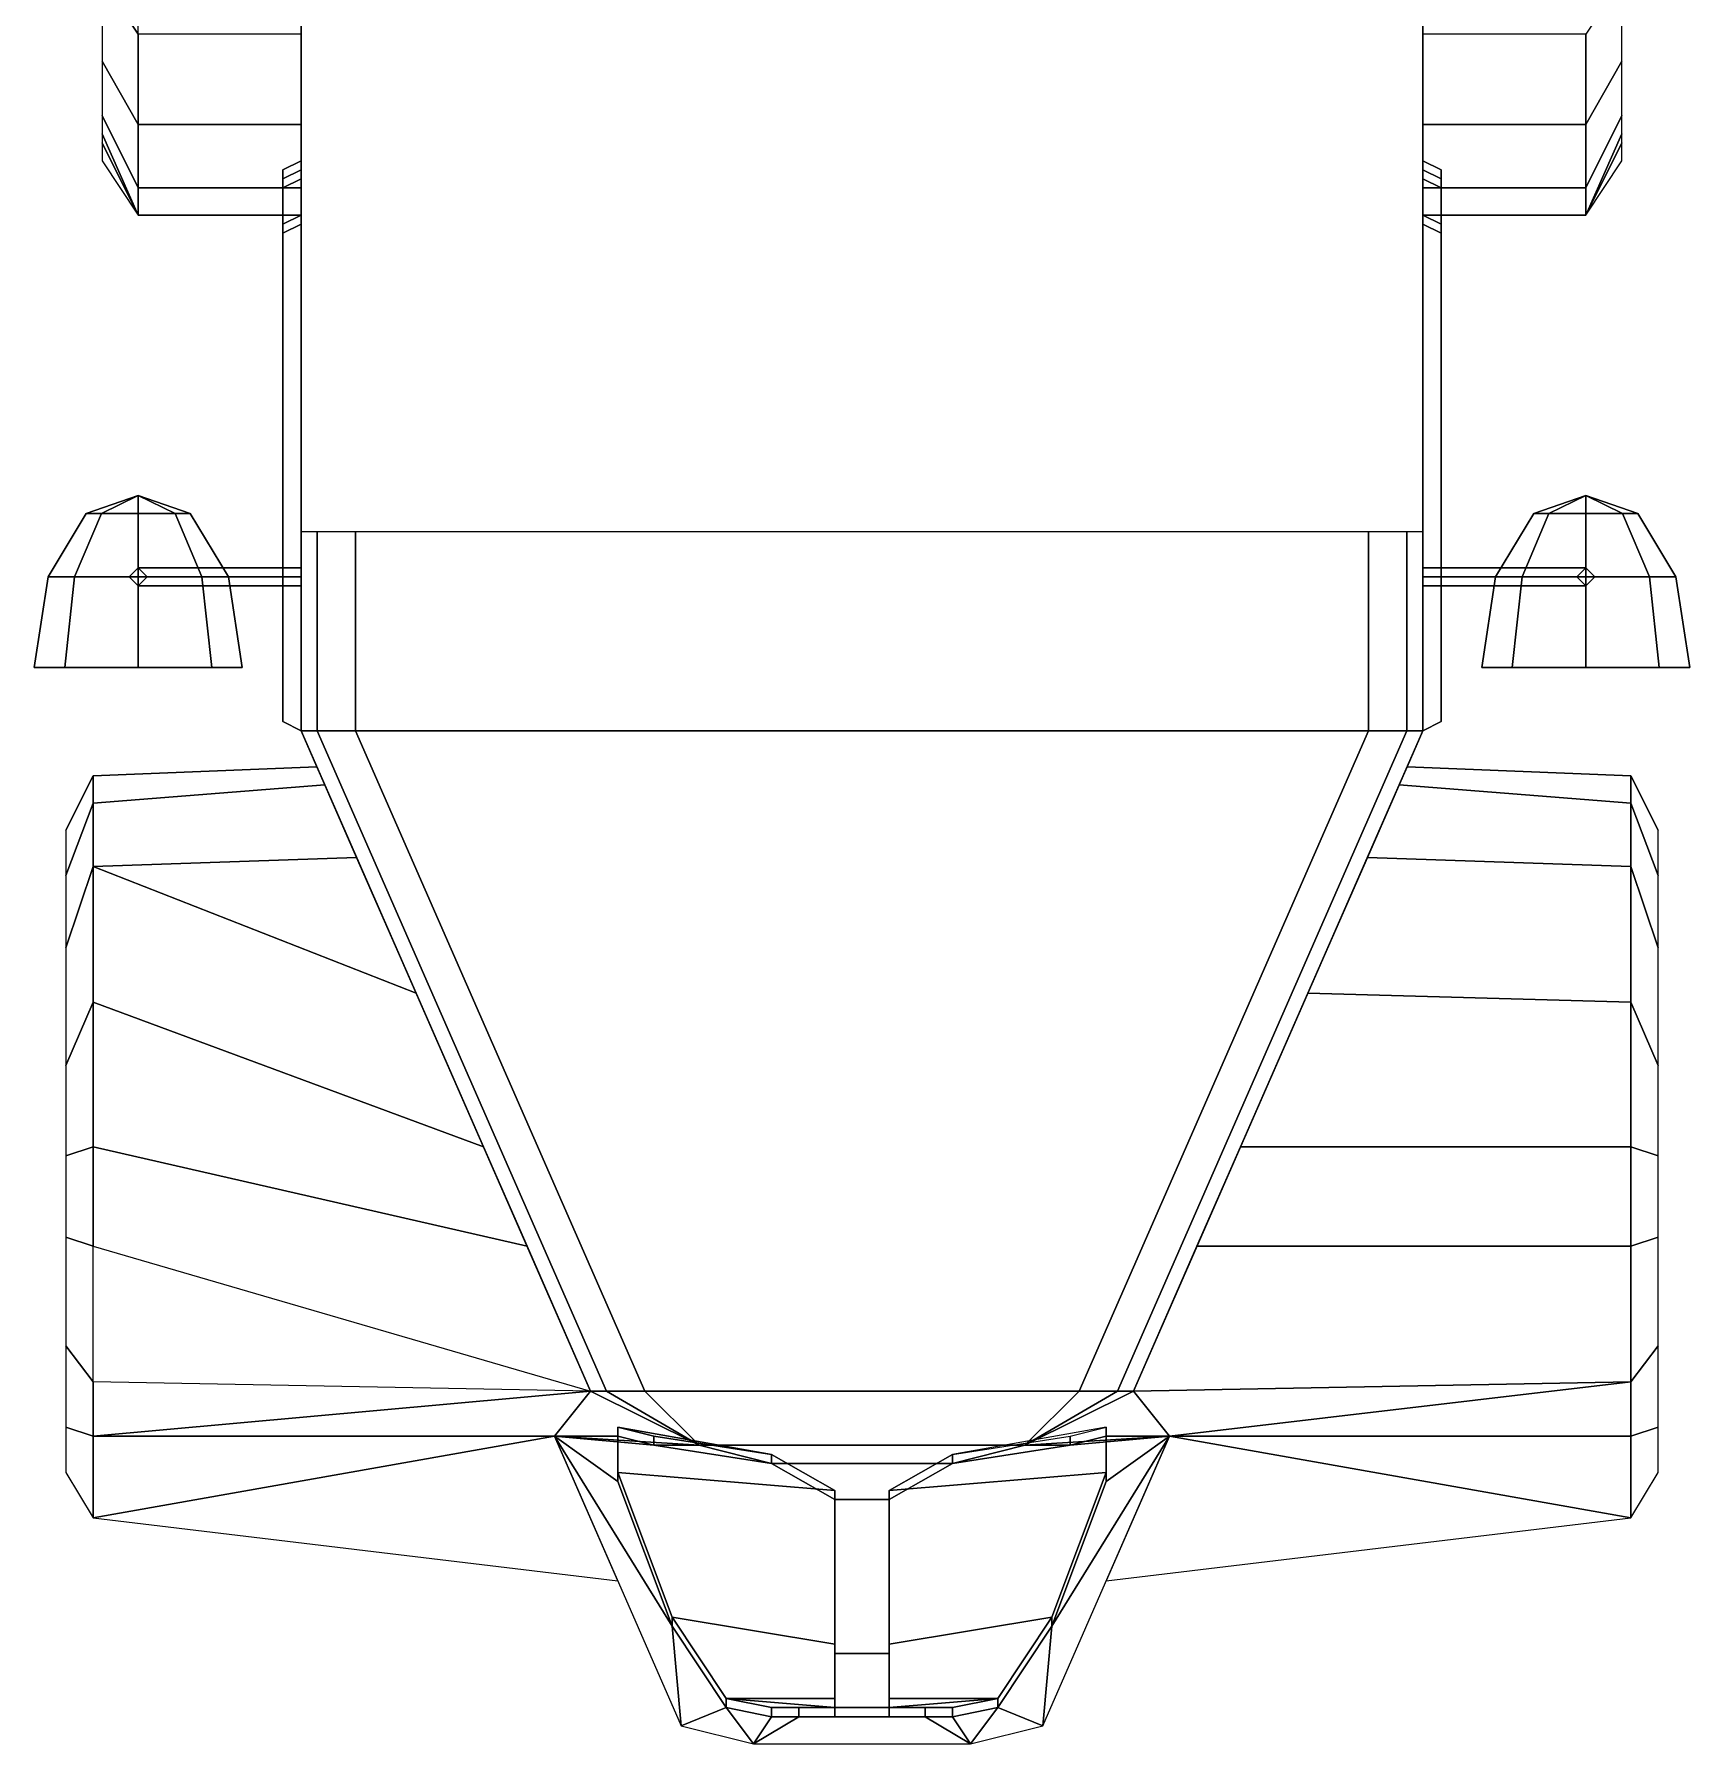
# Model space of a CAD drawing. Extents: x -0.92 to 0.92, y -2.02 to 1.96.
# Drawn here: x -0.915 to 0.915, y -2.02 to -0.13 of the extents above; entities that cross this region are included whole.
import ezdxf

# ---------------------------------------------------------------- set-up
doc = ezdxf.new("R2010")
doc.units = 0
doc.layers.add('HULL', color=3, linetype='CONTINUOUS')

msp = doc.modelspace()

# ---------------------------------------------------------------- linework, layer by layer
at = {"layer": 'HULL'}
for points in [[(-0.62, -0.9, 0.43), (-0.62, -0.27, 0.46), (-0.62, 0.41, 0.46), (-0.62, 1.02, 0.43)], [(0.62, 1.02, 0.43), (0.62, 0.41, 0.46), (0.62, -0.27, 0.46), (0.62, -0.9, 0.43)], [(-0.62, -0.33, 0.61), (-0.62, -0.33, 0.63), (-0.62, 0.47, 0.62), (-0.62, 0.48, 0.61)], [(-0.62, -0.29, 0.59), (-0.62, -0.33, 0.61), (-0.62, 0.48, 0.61), (-0.62, 0.46, 0.59)], [(0.62, 0.48, 0.61), (0.62, 0.47, 0.62), (0.62, -0.33, 0.63), (0.62, -0.33, 0.61)], [(0.62, 0.46, 0.59), (0.62, 0.48, 0.61), (0.62, -0.33, 0.61), (0.62, -0.29, 0.59)], [(-0.62, -0.33, 0.7), (-0.62, -0.3, 0.81), (-0.62, 0.45, 0.76), (-0.62, 0.47, 0.7)], [(-0.62, -0.33, 0.63), (-0.62, -0.33, 0.7), (-0.62, 0.47, 0.7), (-0.62, 0.47, 0.62)], [(-0.62, -0.29, 0.57), (-0.62, -0.29, 0.59), (-0.62, 0.46, 0.59), (-0.62, 0.46, 0.57)], [(-0.62, -0.29, 0.55), (-0.62, -0.29, 0.57), (-0.62, 0.46, 0.57), (-0.62, 0.44, 0.55)], [(0.62, 0.47, 0.7), (0.62, 0.45, 0.76), (0.62, -0.3, 0.81), (0.62, -0.33, 0.7)], [(0.62, 0.47, 0.62), (0.62, 0.47, 0.7), (0.62, -0.33, 0.7), (0.62, -0.33, 0.63)], [(0.62, 0.46, 0.57), (0.62, 0.46, 0.59), (0.62, -0.29, 0.59), (0.62, -0.29, 0.57)], [(0.62, 0.44, 0.55), (0.62, 0.46, 0.57), (0.62, -0.29, 0.57), (0.62, -0.29, 0.55)], [(-0.62, -0.3, 0.81), (-0.62, -0.23, 0.91), (-0.62, 0.41, 0.85), (-0.62, 0.45, 0.76)], [(-0.62, -0.29, 0.53), (-0.62, -0.29, 0.55), (-0.62, 0.44, 0.55), (-0.62, 0.44, 0.53)], [(-0.62, -0.28, 0.52), (-0.62, -0.29, 0.53), (-0.62, 0.44, 0.53), (-0.62, 0.43, 0.52)], [(0.62, 0.45, 0.76), (0.62, 0.41, 0.85), (0.62, -0.23, 0.91), (0.62, -0.3, 0.81)], [(0.62, 0.44, 0.53), (0.62, 0.44, 0.55), (0.62, -0.29, 0.55), (0.62, -0.29, 0.53)], [(0.62, 0.43, 0.52), (0.62, 0.44, 0.53), (0.62, -0.29, 0.53), (0.62, -0.28, 0.52)], [(-0.62, -0.28, 0.5), (-0.62, -0.28, 0.52), (-0.62, 0.43, 0.52), (-0.62, 0.43, 0.5)], [(-0.62, -0.27, 0.48), (-0.62, -0.28, 0.5), (-0.62, 0.43, 0.5), (-0.62, 0.41, 0.48)], [(0.62, 0.43, 0.5), (0.62, 0.43, 0.52), (0.62, -0.28, 0.52), (0.62, -0.28, 0.5)], [(0.62, 0.41, 0.48), (0.62, 0.43, 0.5), (0.62, -0.28, 0.5), (0.62, -0.27, 0.48)], [(-0.62, -0.23, 0.91), (-0.62, -0.13, 0.98), (-0.62, 0.34, 0.93), (-0.62, 0.41, 0.85)], [(-0.62, -0.27, 0.46), (-0.62, -0.27, 0.48), (-0.62, 0.41, 0.48), (-0.62, 0.41, 0.46)], [(0.62, 0.41, 0.85), (0.62, 0.34, 0.93), (0.62, -0.13, 0.98), (0.62, -0.23, 0.91)], [(0.62, 0.41, 0.46), (0.62, 0.41, 0.48), (0.62, -0.27, 0.48), (0.62, -0.27, 0.46)], [(-0.84, 0.01, 0.94), (-0.84, -0.07, 0.91), (-0.8, -0.13, 0.98), (-0.8, -0.03, 1.02)], [(-0.84, -0.07, 0.91), (-0.84, -0.16, 0.85), (-0.8, -0.23, 0.91), (-0.8, -0.13, 0.98)], [(0.8, -0.13, 0.98), (0.8, -0.23, 0.91), (0.84, -0.16, 0.85), (0.84, -0.07, 0.91)], [(-0.8, -0.13, 0.98), (-0.8, -0.23, 0.91), (-0.62, -0.23, 0.91), (-0.62, -0.13, 0.98)], [(0.62, -0.13, 0.98), (0.62, -0.23, 0.91), (0.8, -0.23, 0.91), (0.8, -0.13, 0.98)], [(-0.84, -0.16, 0.85), (-0.84, -0.22, 0.76), (-0.8, -0.3, 0.81), (-0.8, -0.23, 0.91)], [(0.8, -0.23, 0.91), (0.8, -0.3, 0.81), (0.84, -0.22, 0.76), (0.84, -0.16, 0.85)], [(-0.84, -0.22, 0.76), (-0.84, -0.24, 0.71), (-0.8, -0.33, 0.7), (-0.8, -0.3, 0.81)], [(0.8, -0.3, 0.81), (0.8, -0.33, 0.7), (0.84, -0.24, 0.71), (0.84, -0.22, 0.76)], [(-0.84, -0.24, 0.71), (-0.84, -0.25, 0.65), (-0.8, -0.33, 0.63), (-0.8, -0.33, 0.7)], [(-0.8, -0.23, 0.91), (-0.8, -0.3, 0.81), (-0.62, -0.3, 0.81), (-0.62, -0.23, 0.91)], [(0.62, -0.23, 0.91), (0.62, -0.3, 0.81), (0.8, -0.3, 0.81), (0.8, -0.23, 0.91)], [(0.8, -0.33, 0.7), (0.8, -0.33, 0.63), (0.84, -0.25, 0.65), (0.84, -0.24, 0.71)], [(-0.84, -0.25, 0.65), (-0.84, -0.27, 0.63), (-0.84, -0.27, 0.63), (-0.8, -0.33, 0.63)], [(0.8, -0.33, 0.63), (0.8, -0.33, 0.63), (0.84, -0.27, 0.63), (0.84, -0.25, 0.65)], [(-0.62, -0.27, 0.46), (-0.64, -0.28, 0.47), (-0.62, -0.27, 0.48), (-0.62, -0.27, 0.46)], [(-0.62, -0.27, 0.46), (-0.62, -0.9, 0.46), (-0.64, -0.89, 0.47), (-0.64, -0.28, 0.47)], [(-0.64, -0.28, 0.47), (-0.64, -0.89, 0.47), (-0.62, -0.9, 0.48), (-0.62, -0.27, 0.48)], [(-0.64, -0.29, 0.51), (-0.64, -0.89, 0.51), (-0.62, -0.9, 0.52), (-0.62, -0.28, 0.52)], [(-0.62, -0.28, 0.5), (-0.62, -0.9, 0.5), (-0.64, -0.89, 0.51), (-0.64, -0.29, 0.51)], [(-0.62, -0.28, 0.5), (-0.64, -0.29, 0.51), (-0.62, -0.28, 0.52), (-0.62, -0.28, 0.5)], [(-0.62, -0.9, 0.48), (-0.62, -0.9, 0.5), (-0.62, -0.28, 0.5), (-0.62, -0.27, 0.48)], [(-0.62, -0.9, 0.43), (-0.62, -0.9, 0.46), (-0.62, -0.27, 0.46), (-0.62, -0.9, 0.43)], [(-0.62, -0.9, 0.52), (-0.62, -0.9, 0.53), (-0.62, -0.29, 0.53), (-0.62, -0.28, 0.52)], [(0.62, -0.27, 0.48), (0.64, -0.28, 0.47), (0.62, -0.27, 0.46), (0.62, -0.27, 0.48)], [(0.64, -0.28, 0.47), (0.64, -0.89, 0.47), (0.62, -0.9, 0.46), (0.62, -0.27, 0.46)], [(0.62, -0.27, 0.48), (0.62, -0.9, 0.48), (0.64, -0.89, 0.47), (0.64, -0.28, 0.47)], [(0.62, -0.27, 0.48), (0.62, -0.28, 0.5), (0.62, -0.9, 0.5), (0.62, -0.9, 0.48)], [(0.62, -0.9, 0.43), (0.62, -0.27, 0.46), (0.62, -0.9, 0.46), (0.62, -0.9, 0.43)], [(0.62, -0.28, 0.52), (0.62, -0.9, 0.52), (0.64, -0.89, 0.51), (0.64, -0.29, 0.51)], [(0.64, -0.29, 0.51), (0.64, -0.89, 0.51), (0.62, -0.9, 0.5), (0.62, -0.28, 0.5)], [(0.62, -0.28, 0.52), (0.64, -0.29, 0.51), (0.62, -0.28, 0.5), (0.62, -0.28, 0.52)], [(0.62, -0.28, 0.52), (0.62, -0.29, 0.53), (0.62, -0.9, 0.53), (0.62, -0.9, 0.52)], [(-0.8, -0.3, 0.81), (-0.8, -0.33, 0.7), (-0.62, -0.33, 0.7), (-0.62, -0.3, 0.81)], [(-0.64, -0.3, 0.58), (-0.64, -0.89, 0.58), (-0.62, -0.9, 0.59), (-0.62, -0.29, 0.59)], [(-0.62, -0.29, 0.57), (-0.62, -0.9, 0.57), (-0.64, -0.89, 0.58), (-0.64, -0.3, 0.58)], [(-0.62, -0.29, 0.57), (-0.64, -0.3, 0.58), (-0.62, -0.29, 0.59), (-0.62, -0.29, 0.57)], [(-0.62, -0.29, 0.53), (-0.64, -0.3, 0.54), (-0.62, -0.29, 0.55), (-0.62, -0.29, 0.53)], [(-0.62, -0.29, 0.53), (-0.62, -0.9, 0.53), (-0.64, -0.89, 0.54), (-0.64, -0.3, 0.54)], [(-0.64, -0.3, 0.54), (-0.64, -0.89, 0.54), (-0.62, -0.9, 0.55), (-0.62, -0.29, 0.55)], [(-0.62, -0.9, 0.59), (-0.62, -0.9, 0.61), (-0.62, -0.33, 0.61), (-0.62, -0.29, 0.59)], [(-0.62, -0.9, 0.55), (-0.62, -0.9, 0.57), (-0.62, -0.29, 0.57), (-0.62, -0.29, 0.55)], [(0.62, -0.29, 0.59), (0.62, -0.9, 0.59), (0.64, -0.89, 0.58), (0.64, -0.3, 0.58)], [(0.64, -0.3, 0.58), (0.64, -0.89, 0.58), (0.62, -0.9, 0.57), (0.62, -0.29, 0.57)], [(0.62, -0.29, 0.59), (0.64, -0.3, 0.58), (0.62, -0.29, 0.57), (0.62, -0.29, 0.59)], [(0.62, -0.29, 0.55), (0.64, -0.3, 0.54), (0.62, -0.29, 0.53), (0.62, -0.29, 0.55)], [(0.64, -0.3, 0.54), (0.64, -0.89, 0.54), (0.62, -0.9, 0.53), (0.62, -0.29, 0.53)], [(0.62, -0.29, 0.55), (0.62, -0.9, 0.55), (0.64, -0.89, 0.54), (0.64, -0.3, 0.54)], [(0.62, -0.29, 0.59), (0.62, -0.33, 0.61), (0.62, -0.9, 0.61), (0.62, -0.9, 0.59)], [(0.62, -0.29, 0.55), (0.62, -0.29, 0.57), (0.62, -0.9, 0.57), (0.62, -0.9, 0.55)], [(0.62, -0.3, 0.81), (0.62, -0.33, 0.7), (0.8, -0.33, 0.7), (0.8, -0.3, 0.81)], [(-0.8, -0.33, 0.7), (-0.8, -0.33, 0.63), (-0.62, -0.33, 0.63), (-0.62, -0.33, 0.7)], [(-0.62, -0.33, 0.61), (-0.64, -0.34, 0.62), (-0.62, -0.33, 0.63), (-0.62, -0.33, 0.61)], [(-0.62, -0.33, 0.61), (-0.62, -0.9, 0.61), (-0.64, -0.89, 0.62), (-0.64, -0.34, 0.62)], [(-0.64, -0.34, 0.62), (-0.64, -0.89, 0.62), (-0.62, -0.9, 0.63), (-0.62, -0.33, 0.63)], [(-0.64, -0.35, 0.66), (-0.64, -0.89, 0.66), (-0.62, -0.9, 0.67), (-0.62, -0.34, 0.67)], [(-0.62, -0.34, 0.65), (-0.62, -0.9, 0.65), (-0.64, -0.89, 0.66), (-0.64, -0.35, 0.66)], [(-0.62, -0.34, 0.65), (-0.64, -0.35, 0.66), (-0.62, -0.34, 0.67), (-0.62, -0.34, 0.65)], [(-0.62, -0.34, 0.67), (-0.62, -0.9, 0.67), (-0.62, -0.64, 0.7), (-0.62, -0.33, 0.7)], [(-0.62, -0.34, 0.65), (-0.62, -0.34, 0.67), (-0.62, -0.33, 0.7), (-0.62, -0.33, 0.63)], [(-0.62, -0.9, 0.63), (-0.62, -0.9, 0.65), (-0.62, -0.34, 0.65), (-0.62, -0.33, 0.63)], [(0.62, -0.33, 0.63), (0.64, -0.34, 0.62), (0.62, -0.33, 0.61), (0.62, -0.33, 0.63)], [(0.64, -0.34, 0.62), (0.64, -0.89, 0.62), (0.62, -0.9, 0.61), (0.62, -0.33, 0.61)], [(0.62, -0.33, 0.63), (0.62, -0.9, 0.63), (0.64, -0.89, 0.62), (0.64, -0.34, 0.62)], [(0.62, -0.33, 0.7), (0.62, -0.64, 0.7), (0.62, -0.9, 0.67), (0.62, -0.34, 0.67)], [(0.62, -0.33, 0.63), (0.62, -0.33, 0.7), (0.62, -0.34, 0.67), (0.62, -0.34, 0.65)], [(0.62, -0.33, 0.63), (0.62, -0.34, 0.65), (0.62, -0.9, 0.65), (0.62, -0.9, 0.63)], [(0.62, -0.33, 0.7), (0.62, -0.33, 0.63), (0.8, -0.33, 0.63), (0.8, -0.33, 0.7)], [(0.64, -0.35, 0.66), (0.64, -0.89, 0.66), (0.62, -0.9, 0.65), (0.62, -0.34, 0.65)], [(0.62, -0.34, 0.67), (0.62, -0.9, 0.67), (0.64, -0.89, 0.66), (0.64, -0.35, 0.66)], [(0.62, -0.34, 0.67), (0.64, -0.35, 0.66), (0.62, -0.34, 0.65), (0.62, -0.34, 0.67)], [(-0.8, -0.64, 1.17), (-0.8575, -0.66, 1.17), (-0.8407, -0.66, 1.2107), (-0.8, -0.64, 1.17)], [(-0.8, -0.64, 1.17), (-0.8407, -0.66, 1.1293), (-0.8575, -0.66, 1.17), (-0.8, -0.64, 1.17)], [(-0.8, -0.64, 1.17), (-0.8407, -0.66, 1.2107), (-0.8, -0.66, 1.2275), (-0.8, -0.64, 1.17)], [(-0.8, -0.64, 1.17), (-0.8, -0.66, 1.1125), (-0.8407, -0.66, 1.1293), (-0.8, -0.64, 1.17)], [(-0.8, -0.64, 1.17), (-0.8, -0.66, 1.2275), (-0.7593, -0.66, 1.2107), (-0.8, -0.64, 1.17)], [(-0.8, -0.64, 1.17), (-0.7593, -0.66, 1.2107), (-0.7425, -0.66, 1.17), (-0.8, -0.64, 1.17)], [(-0.8, -0.64, 1.17), (-0.7425, -0.66, 1.17), (-0.7593, -0.66, 1.1293), (-0.8, -0.64, 1.17)], [(-0.8, -0.64, 1.17), (-0.7593, -0.66, 1.1293), (-0.8, -0.66, 1.1125), (-0.8, -0.64, 1.17)], [(-0.62, -0.64, 0.7), (-0.62, -0.9, 0.67), (-0.62, -0.9, 0.67), (-0.62, -0.68, 0.74)], [(0.62, -0.68, 0.74), (0.62, -0.9, 0.67), (0.62, -0.9, 0.67), (0.62, -0.64, 0.7)], [(0.8, -0.64, 1.17), (0.7593, -0.66, 1.1293), (0.7425, -0.66, 1.17), (0.8, -0.64, 1.17)], [(0.8, -0.64, 1.17), (0.7425, -0.66, 1.17), (0.7593, -0.66, 1.2107), (0.8, -0.64, 1.17)], [(0.8, -0.64, 1.17), (0.8, -0.66, 1.1125), (0.7593, -0.66, 1.1293), (0.8, -0.64, 1.17)], [(0.8, -0.64, 1.17), (0.7593, -0.66, 1.2107), (0.8, -0.66, 1.2275), (0.8, -0.64, 1.17)], [(0.8, -0.64, 1.17), (0.8407, -0.66, 1.1293), (0.8, -0.66, 1.1125), (0.8, -0.64, 1.17)], [(0.8, -0.64, 1.17), (0.8575, -0.66, 1.17), (0.8407, -0.66, 1.1293), (0.8, -0.64, 1.17)], [(0.8, -0.64, 1.17), (0.8407, -0.66, 1.2107), (0.8575, -0.66, 1.17), (0.8, -0.64, 1.17)], [(0.8, -0.64, 1.17), (0.8, -0.66, 1.2275), (0.8407, -0.66, 1.2107), (0.8, -0.64, 1.17)], [(-0.8575, -0.66, 1.17), (-0.8996, -0.73, 1.17), (-0.8704, -0.73, 1.2404), (-0.8407, -0.66, 1.2107)], [(-0.8407, -0.66, 1.1293), (-0.8704, -0.73, 1.0996), (-0.8996, -0.73, 1.17), (-0.8575, -0.66, 1.17)], [(-0.8407, -0.66, 1.2107), (-0.8704, -0.73, 1.2404), (-0.8, -0.73, 1.2696), (-0.8, -0.66, 1.2275)], [(-0.8, -0.66, 1.1125), (-0.8, -0.73, 1.0704), (-0.8704, -0.73, 1.0996), (-0.8407, -0.66, 1.1293)], [(-0.8, -0.66, 1.2275), (-0.8, -0.73, 1.2696), (-0.7296, -0.73, 1.2404), (-0.7593, -0.66, 1.2107)], [(-0.7593, -0.66, 1.1293), (-0.7296, -0.73, 1.0996), (-0.8, -0.73, 1.0704), (-0.8, -0.66, 1.1125)], [(-0.7593, -0.66, 1.2107), (-0.7296, -0.73, 1.2404), (-0.7004, -0.73, 1.17), (-0.7425, -0.66, 1.17)], [(-0.7425, -0.66, 1.17), (-0.7004, -0.73, 1.17), (-0.7296, -0.73, 1.0996), (-0.7593, -0.66, 1.1293)], [(0.7593, -0.66, 1.1293), (0.7296, -0.73, 1.0996), (0.7004, -0.73, 1.17), (0.7425, -0.66, 1.17)], [(0.7425, -0.66, 1.17), (0.7004, -0.73, 1.17), (0.7296, -0.73, 1.2404), (0.7593, -0.66, 1.2107)], [(0.7593, -0.66, 1.2107), (0.7296, -0.73, 1.2404), (0.8, -0.73, 1.2696), (0.8, -0.66, 1.2275)], [(0.8, -0.66, 1.1125), (0.8, -0.73, 1.0704), (0.7296, -0.73, 1.0996), (0.7593, -0.66, 1.1293)], [(0.8, -0.66, 1.2275), (0.8, -0.73, 1.2696), (0.8704, -0.73, 1.2404), (0.8407, -0.66, 1.2107)], [(0.8407, -0.66, 1.1293), (0.8704, -0.73, 1.0996), (0.8, -0.73, 1.0704), (0.8, -0.66, 1.1125)], [(0.8575, -0.66, 1.17), (0.8996, -0.73, 1.17), (0.8704, -0.73, 1.0996), (0.8407, -0.66, 1.1293)], [(0.8407, -0.66, 1.2107), (0.8704, -0.73, 1.2404), (0.8996, -0.73, 1.17), (0.8575, -0.66, 1.17)], [(-0.62, -0.68, 0.74), (-0.62, -0.9, 0.67), (-0.62, -0.9, 1.11), (-0.62, -0.68, 1.11)], [(-0.6024, -0.68, 1.1524), (-0.62, -0.68, 1.11), (-0.62, -0.9, 1.11), (-0.6024, -0.9, 1.1524)], [(-0.56, -0.68, 1.17), (-0.6024, -0.68, 1.1524), (-0.6024, -0.9, 1.1524), (-0.56, -0.9, 1.17)], [(0.56, -0.68, 1.17), (-0.56, -0.68, 1.17), (-0.56, -0.9, 1.17), (0.56, -0.9, 1.17)], [(0.6024, -0.68, 1.1524), (0.56, -0.68, 1.17), (0.56, -0.9, 1.17), (0.6024, -0.9, 1.1524)], [(0.62, -0.68, 1.11), (0.6024, -0.68, 1.1524), (0.6024, -0.9, 1.1524), (0.62, -0.9, 1.11)], [(0.62, -0.68, 1.11), (0.62, -0.9, 1.11), (0.62, -0.9, 0.67), (0.62, -0.68, 0.74)], [(-0.8996, -0.73, 1.17), (-0.915, -0.83, 1.17), (-0.8813, -0.83, 1.2513), (-0.8704, -0.73, 1.2404)], [(-0.8704, -0.73, 1.0996), (-0.8813, -0.83, 1.0887), (-0.915, -0.83, 1.17), (-0.8996, -0.73, 1.17)], [(-0.8704, -0.73, 1.2404), (-0.8813, -0.83, 1.2513), (-0.8, -0.83, 1.285), (-0.8, -0.73, 1.2696)], [(-0.8, -0.73, 1.0704), (-0.8, -0.83, 1.055), (-0.8813, -0.83, 1.0887), (-0.8704, -0.73, 1.0996)], [(-0.62, -0.72, 1), (-0.62, -0.73, 0.99), (-0.81, -0.73, 1.03), (-0.8, -0.72, 1.04)], [(-0.8, -0.72, 1.04), (-0.81, -0.73, 1.03), (-0.81, -0.73, 1.11), (-0.8, -0.72, 1.11)], [(-0.62, -0.73, 0.99), (-0.62, -0.74, 1), (-0.8, -0.74, 1.04), (-0.81, -0.73, 1.03)], [(-0.81, -0.73, 1.03), (-0.8, -0.74, 1.04), (-0.8, -0.74, 1.11), (-0.81, -0.73, 1.11)], [(-0.62, -0.73, 1.01), (-0.62, -0.72, 1), (-0.8, -0.72, 1.04), (-0.79, -0.73, 1.05)], [(-0.79, -0.73, 1.05), (-0.8, -0.72, 1.04), (-0.8, -0.72, 1.11), (-0.79, -0.73, 1.11)], [(-0.62, -0.74, 1), (-0.62, -0.73, 1.01), (-0.79, -0.73, 1.05), (-0.8, -0.74, 1.04)], [(-0.8, -0.74, 1.04), (-0.79, -0.73, 1.05), (-0.79, -0.73, 1.11), (-0.8, -0.74, 1.11)], [(-0.8, -0.73, 1.2696), (-0.8, -0.83, 1.285), (-0.7187, -0.83, 1.2513), (-0.7296, -0.73, 1.2404)], [(-0.7296, -0.73, 1.0996), (-0.7187, -0.83, 1.0887), (-0.8, -0.83, 1.055), (-0.8, -0.73, 1.0704)], [(-0.7296, -0.73, 1.2404), (-0.7187, -0.83, 1.2513), (-0.685, -0.83, 1.17), (-0.7004, -0.73, 1.17)], [(-0.7004, -0.73, 1.17), (-0.685, -0.83, 1.17), (-0.7187, -0.83, 1.0887), (-0.7296, -0.73, 1.0996)], [(0.62, -0.72, 1), (0.62, -0.73, 1.01), (0.79, -0.73, 1.05), (0.8, -0.72, 1.04)], [(0.62, -0.73, 0.99), (0.62, -0.72, 1), (0.8, -0.72, 1.04), (0.81, -0.73, 1.03)], [(0.62, -0.74, 1), (0.62, -0.73, 0.99), (0.81, -0.73, 1.03), (0.8, -0.74, 1.04)], [(0.62, -0.73, 1.01), (0.62, -0.74, 1), (0.8, -0.74, 1.04), (0.79, -0.73, 1.05)], [(0.7296, -0.73, 1.0996), (0.7187, -0.83, 1.0887), (0.685, -0.83, 1.17), (0.7004, -0.73, 1.17)], [(0.7004, -0.73, 1.17), (0.685, -0.83, 1.17), (0.7187, -0.83, 1.2513), (0.7296, -0.73, 1.2404)], [(0.8, -0.73, 1.0704), (0.8, -0.83, 1.055), (0.7187, -0.83, 1.0887), (0.7296, -0.73, 1.0996)], [(0.7296, -0.73, 1.2404), (0.7187, -0.83, 1.2513), (0.8, -0.83, 1.285), (0.8, -0.73, 1.2696)], [(0.8, -0.72, 1.04), (0.79, -0.73, 1.05), (0.79, -0.73, 1.11), (0.8, -0.72, 1.11)], [(0.79, -0.73, 1.05), (0.8, -0.74, 1.04), (0.8, -0.74, 1.11), (0.79, -0.73, 1.11)], [(0.81, -0.73, 1.03), (0.8, -0.72, 1.04), (0.8, -0.72, 1.11), (0.81, -0.73, 1.11)], [(0.8704, -0.73, 1.0996), (0.8813, -0.83, 1.0887), (0.8, -0.83, 1.055), (0.8, -0.73, 1.0704)], [(0.8, -0.74, 1.04), (0.81, -0.73, 1.03), (0.81, -0.73, 1.11), (0.8, -0.74, 1.11)], [(0.8, -0.73, 1.2696), (0.8, -0.83, 1.285), (0.8813, -0.83, 1.2513), (0.8704, -0.73, 1.2404)], [(0.8996, -0.73, 1.17), (0.915, -0.83, 1.17), (0.8813, -0.83, 1.0887), (0.8704, -0.73, 1.0996)], [(0.8704, -0.73, 1.2404), (0.8813, -0.83, 1.2513), (0.915, -0.83, 1.17), (0.8996, -0.73, 1.17)], [(-0.8, -0.83, 1.285), (-0.8813, -0.83, 1.2513), (-0.915, -0.83, 1.17), (-0.8813, -0.83, 1.0887)], [(-0.7187, -0.83, 1.2513), (-0.8, -0.83, 1.285), (-0.8813, -0.83, 1.0887), (-0.8, -0.83, 1.055)], [(-0.685, -0.83, 1.17), (-0.7187, -0.83, 1.2513), (-0.8, -0.83, 1.055), (-0.7187, -0.83, 1.0887)], [(0.8, -0.83, 1.285), (0.7187, -0.83, 1.2513), (0.685, -0.83, 1.17), (0.7187, -0.83, 1.0887)], [(0.8813, -0.83, 1.2513), (0.8, -0.83, 1.285), (0.7187, -0.83, 1.0887), (0.8, -0.83, 1.055)], [(0.915, -0.83, 1.17), (0.8813, -0.83, 1.2513), (0.8, -0.83, 1.055), (0.8813, -0.83, 1.0887)], [(-0.64, -0.89, 0.66), (-0.62, -0.9, 0.65), (-0.62, -0.9, 0.65), (-0.62, -0.9, 0.67)], [(-0.64, -0.89, 0.62), (-0.62, -0.9, 0.61), (-0.62, -0.9, 0.61), (-0.62, -0.9, 0.63)], [(-0.64, -0.89, 0.58), (-0.62, -0.9, 0.57), (-0.62, -0.9, 0.57), (-0.62, -0.9, 0.59)], [(-0.64, -0.89, 0.54), (-0.62, -0.9, 0.53), (-0.62, -0.9, 0.53), (-0.62, -0.9, 0.55)], [(-0.64, -0.89, 0.51), (-0.62, -0.9, 0.5), (-0.62, -0.9, 0.5), (-0.62, -0.9, 0.52)], [(-0.64, -0.89, 0.47), (-0.62, -0.9, 0.46), (-0.62, -0.9, 0.46), (-0.62, -0.9, 0.48)], [(-0.62, -0.9, 0.43), (-0.6025, -0.94, 0.43), (-0.6025, -0.94, 0.56), (-0.62, -0.9, 1.11)], [(-0.4184, -1.36, 1.03), (-0.3701, -1.47, 1.03), (-0.3, -1.63, 1.11), (-0.62, -0.9, 1.11)], [(-0.4929, -1.19, 0.97), (-0.4184, -1.36, 1.03), (-0.62, -0.9, 1.11)], [(-0.5586, -1.04, 0.84), (-0.4929, -1.19, 0.97), (-0.62, -0.9, 1.11)], [(-0.5937, -0.96, 0.68), (-0.5586, -1.04, 0.84), (-0.62, -0.9, 1.11)], [(-0.6025, -0.94, 0.56), (-0.5937, -0.96, 0.68), (-0.62, -0.9, 1.11)], [(-0.6024, -0.9, 1.1524), (-0.62, -0.9, 1.11), (-0.3, -1.63, 1.11), (-0.2824, -1.63, 1.1524)], [(-0.56, -0.9, 1.17), (-0.6024, -0.9, 1.1524), (-0.2824, -1.63, 1.1524), (-0.24, -1.63, 1.17)], [(0.56, -0.9, 1.17), (-0.56, -0.9, 1.17), (-0.24, -1.63, 1.17), (0.24, -1.63, 1.17)], [(0.6024, -0.9, 1.1524), (0.56, -0.9, 1.17), (0.24, -1.63, 1.17), (0.2824, -1.63, 1.1524)], [(0.62, -0.9, 1.11), (0.6024, -0.9, 1.1524), (0.2824, -1.63, 1.1524), (0.3, -1.63, 1.11)], [(0.62, -0.9, 1.11), (0.3, -1.63, 1.11), (0.3701, -1.47, 1.03), (0.4184, -1.36, 1.03)], [(0.62, -0.9, 1.11), (0.4184, -1.36, 1.03), (0.4929, -1.19, 0.97)], [(0.62, -0.9, 1.11), (0.4929, -1.19, 0.97), (0.5586, -1.04, 0.84)], [(0.62, -0.9, 1.11), (0.5586, -1.04, 0.84), (0.5937, -0.96, 0.68)], [(0.62, -0.9, 1.11), (0.5937, -0.96, 0.68), (0.6025, -0.94, 0.56)], [(0.62, -0.9, 1.11), (0.6025, -0.94, 0.56), (0.6025, -0.94, 0.43), (0.62, -0.9, 0.43)], [(0.62, -0.9, 0.67), (0.62, -0.9, 0.65), (0.62, -0.9, 0.65), (0.64, -0.89, 0.66)], [(0.62, -0.9, 0.63), (0.62, -0.9, 0.61), (0.62, -0.9, 0.61), (0.64, -0.89, 0.62)], [(0.62, -0.9, 0.59), (0.62, -0.9, 0.57), (0.62, -0.9, 0.57), (0.64, -0.89, 0.58)], [(0.62, -0.9, 0.55), (0.62, -0.9, 0.53), (0.62, -0.9, 0.53), (0.64, -0.89, 0.54)], [(0.62, -0.9, 0.52), (0.62, -0.9, 0.5), (0.62, -0.9, 0.5), (0.64, -0.89, 0.51)], [(0.62, -0.9, 0.48), (0.62, -0.9, 0.46), (0.62, -0.9, 0.46), (0.64, -0.89, 0.47)], [(-0.6025, -0.94, 0.43), (-0.85, -0.95, 0.43), (-0.85, -0.95, 0.56), (-0.6025, -0.94, 0.56)], [(-0.6025, -0.94, 0.56), (-0.85, -0.95, 0.56), (-0.85, -0.98, 0.67), (-0.5937, -0.96, 0.68)], [(0.85, -0.95, 0.56), (0.6025, -0.94, 0.56), (0.5937, -0.96, 0.68), (0.85, -0.98, 0.67)], [(0.85, -0.95, 0.43), (0.6025, -0.94, 0.43), (0.6025, -0.94, 0.56), (0.85, -0.95, 0.56)], [(-0.85, -0.95, 0.43), (-0.88, -1.01, 0.45), (-0.88, -1.01, 0.51), (-0.85, -0.95, 0.56)], [(-0.85, -0.95, 0.56), (-0.88, -1.01, 0.51), (-0.88, -1.06, 0.64), (-0.85, -0.98, 0.67)], [(-0.5937, -0.96, 0.68), (-0.85, -0.98, 0.67), (-0.85, -1.05, 0.81), (-0.5586, -1.04, 0.84)], [(0.85, -0.98, 0.67), (0.5937, -0.96, 0.68), (0.5586, -1.04, 0.84), (0.85, -1.05, 0.81)], [(0.88, -1.01, 0.45), (0.85, -0.95, 0.43), (0.85, -0.95, 0.56), (0.88, -1.01, 0.51)], [(0.88, -1.01, 0.51), (0.85, -0.95, 0.56), (0.85, -0.98, 0.67), (0.88, -1.06, 0.64)], [(-0.85, -0.98, 0.67), (-0.88, -1.06, 0.64), (-0.88, -1.14, 0.74), (-0.85, -1.05, 0.81)], [(0.88, -1.06, 0.64), (0.85, -0.98, 0.67), (0.85, -1.05, 0.81), (0.88, -1.14, 0.74)], [(-0.85, -1.05, 0.81), (-0.88, -1.14, 0.74), (-0.88, -1.27, 0.81), (-0.85, -1.2, 0.94)], [(-0.85, -1.05, 0.81), (-0.85, -1.05, 0.81), (-0.4929, -1.19, 0.97), (-0.5586, -1.04, 0.84)], [(-0.85, -1.05, 0.81), (-0.85, -1.2, 0.94), (-0.4184, -1.36, 1.03), (-0.4929, -1.19, 0.97)], [(0.85, -1.05, 0.81), (0.5586, -1.04, 0.84), (0.4929, -1.19, 0.97), (0.85, -1.2, 0.94)], [(0.88, -1.14, 0.74), (0.85, -1.05, 0.81), (0.85, -1.2, 0.94), (0.88, -1.27, 0.81)], [(0.85, -1.2, 0.94), (0.4929, -1.19, 0.97), (0.4184, -1.36, 1.03), (0.85, -1.36, 0.99)], [(-0.85, -1.2, 0.94), (-0.88, -1.27, 0.81), (-0.88, -1.37, 0.83), (-0.85, -1.36, 0.99)], [(-0.85, -1.2, 0.94), (-0.85, -1.36, 0.99), (-0.3701, -1.47, 1.03), (-0.4184, -1.36, 1.03)], [(0.88, -1.27, 0.81), (0.85, -1.2, 0.94), (0.85, -1.36, 0.99), (0.88, -1.37, 0.83)], [(-0.85, -1.36, 0.99), (-0.88, -1.37, 0.83), (-0.88, -1.46, 0.83), (-0.85, -1.47, 0.99)], [(-0.85, -1.36, 0.99), (-0.85, -1.47, 0.99), (-0.3, -1.63, 0.97), (-0.3701, -1.47, 1.03)], [(0.85, -1.36, 0.99), (0.4184, -1.36, 1.03), (0.3701, -1.47, 1.03), (0.85, -1.47, 0.99)], [(0.88, -1.37, 0.83), (0.85, -1.36, 0.99), (0.85, -1.47, 0.99), (0.88, -1.46, 0.83)], [(-0.85, -1.47, 0.99), (-0.88, -1.46, 0.83), (-0.88, -1.58, 0.79), (-0.85, -1.62, 0.93)], [(-0.3701, -1.47, 1.03), (-0.3, -1.63, 0.97), (-0.3, -1.63, 1.11)], [(0.3701, -1.47, 1.03), (0.3, -1.63, 1.11), (0.3, -1.63, 1.11), (0.3, -1.63, 0.97)], [(0.85, -1.47, 0.99), (0.3701, -1.47, 1.03), (0.3, -1.63, 0.97), (0.85, -1.62, 0.93)], [(0.88, -1.46, 0.83), (0.85, -1.47, 0.99), (0.85, -1.62, 0.93), (0.88, -1.58, 0.79)], [(-0.85, -1.62, 0.93), (-0.88, -1.58, 0.79), (-0.88, -1.67, 0.75), (-0.85, -1.68, 0.88)], [(0.88, -1.58, 0.79), (0.85, -1.62, 0.93), (0.85, -1.68, 0.88), (0.88, -1.67, 0.75)], [(-0.85, -1.62, 0.93), (-0.85, -1.68, 0.88), (-0.3, -1.63, 0.97)], [(0.3, -1.63, 0.97), (0.34, -1.68, 0.93), (0.85, -1.62, 0.93), (0.3, -1.63, 0.97)], [(0.85, -1.62, 0.93), (0.34, -1.68, 0.93), (0.85, -1.68, 0.88), (0.85, -1.62, 0.93)], [(-0.85, -1.68, 0.88), (-0.34, -1.68, 0.93), (-0.3, -1.63, 0.97)], [(-0.3, -1.63, 1.11), (-0.34, -1.68, 1.07), (-0.34, -1.68, 1.07), (-0.18, -1.69, 1.13)], [(-0.3, -1.63, 0.97), (-0.34, -1.68, 0.93), (-0.34, -1.68, 1.07), (-0.3, -1.63, 1.11)], [(-0.2824, -1.63, 1.1524), (-0.3, -1.63, 1.11), (-0.3, -1.63, 1.11), (-0.18, -1.69, 1.13)], [(-0.24, -1.63, 1.17), (-0.2824, -1.63, 1.1524), (-0.2824, -1.63, 1.1524), (-0.18, -1.69, 1.13)], [(-0.24, -1.63, 1.17), (-0.18, -1.69, 1.13), (0.18, -1.69, 1.13), (0.24, -1.63, 1.17)], [(0.3, -1.63, 1.11), (0.18, -1.69, 1.13), (0.18, -1.69, 1.13), (0.34, -1.68, 1.07)], [(0.2824, -1.63, 1.1524), (0.18, -1.69, 1.13), (0.18, -1.69, 1.13), (0.3, -1.63, 1.11)], [(0.24, -1.63, 1.17), (0.18, -1.69, 1.13), (0.18, -1.69, 1.13), (0.2824, -1.63, 1.1524)], [(0.3, -1.63, 1.11), (0.34, -1.68, 1.07), (0.34, -1.68, 0.93), (0.3, -1.63, 0.97)], [(-0.85, -1.68, 0.88), (-0.88, -1.67, 0.75), (-0.88, -1.72, 0.75), (-0.85, -1.77, 0.77)], [(-0.34, -1.68, 0.93), (-0.85, -1.77, 0.77), (-0.27, -1.84, 0.745)], [(-0.85, -1.68, 0.88), (-0.85, -1.77, 0.77), (-0.34, -1.68, 0.93)], [(-0.34, -1.68, 0.93), (-0.2, -2, 0.56), (-0.2, -2, 0.56), (-0.21, -1.89, 0.73)], [(-0.34, -1.68, 0.93), (-0.21, -1.89, 0.73), (-0.21, -1.89, 0.73), (-0.27, -1.73, 0.96)], [(-0.34, -1.68, 0.93), (-0.27, -1.73, 0.96), (-0.27, -1.73, 0.96), (-0.27, -1.68, 1.04)], [(-0.34, -1.68, 1.07), (-0.34, -1.68, 0.93), (-0.34, -1.68, 0.93), (-0.27, -1.68, 1.04)], [(-0.34, -1.68, 1.07), (-0.27, -1.68, 1.04), (-0.27, -1.68, 1.04), (-0.23, -1.69, 1.08)], [(-0.34, -1.68, 1.07), (-0.23, -1.69, 1.08), (-0.23, -1.69, 1.08), (-0.18, -1.69, 1.13)], [(-0.27, -1.67, 1.04), (-0.27, -1.68, 1.04), (-0.27, -1.73, 0.96), (-0.27, -1.72, 0.96)], [(-0.23, -1.68, 1.08), (-0.23, -1.69, 1.08), (-0.27, -1.68, 1.04), (-0.27, -1.67, 1.04)], [(-0.1, -1.7, 1.08), (-0.27, -1.67, 1.04), (-0.27, -1.72, 0.96), (-0.03, -1.74, 1.03)], [(-0.27, -1.67, 1.04), (-0.1, -1.7, 1.08), (-0.23, -1.68, 1.08), (-0.27, -1.67, 1.04)], [(-0.1, -1.7, 1.08), (-0.1, -1.71, 1.08), (-0.23, -1.69, 1.08), (-0.23, -1.68, 1.08)], [(0.03, -1.74, 1.03), (0.27, -1.72, 0.96), (0.27, -1.67, 1.04), (0.1, -1.7, 1.08)], [(0.23, -1.68, 1.08), (0.23, -1.69, 1.08), (0.1, -1.71, 1.08), (0.1, -1.7, 1.08)], [(0.18, -1.69, 1.13), (0.23, -1.69, 1.08), (0.23, -1.69, 1.08), (0.34, -1.68, 1.07)], [(0.34, -1.68, 0.93), (0.21, -1.89, 0.73), (0.21, -1.89, 0.73), (0.2, -2, 0.56)], [(0.34, -1.68, 0.93), (0.27, -1.73, 0.96), (0.27, -1.73, 0.96), (0.21, -1.89, 0.73)], [(0.27, -1.67, 1.04), (0.27, -1.68, 1.04), (0.23, -1.69, 1.08), (0.23, -1.68, 1.08)], [(0.23, -1.69, 1.08), (0.27, -1.68, 1.04), (0.27, -1.68, 1.04), (0.34, -1.68, 1.07)], [(0.27, -1.72, 0.96), (0.27, -1.73, 0.96), (0.27, -1.68, 1.04), (0.27, -1.67, 1.04)], [(0.34, -1.68, 0.93), (0.27, -1.68, 1.04), (0.27, -1.68, 1.04), (0.27, -1.73, 0.96)], [(0.34, -1.68, 1.07), (0.27, -1.68, 1.04), (0.27, -1.68, 1.04), (0.34, -1.68, 0.93)], [(0.85, -1.77, 0.77), (0.34, -1.68, 0.93), (0.27, -1.84, 0.745), (0.85, -1.77, 0.77)], [(0.85, -1.68, 0.88), (0.34, -1.68, 0.93), (0.85, -1.77, 0.77), (0.85, -1.68, 0.88)], [(0.88, -1.67, 0.75), (0.85, -1.68, 0.88), (0.85, -1.77, 0.77), (0.88, -1.72, 0.75)], [(-0.23, -1.69, 1.08), (-0.1, -1.71, 1.08), (-0.1, -1.71, 1.08), (-0.18, -1.69, 1.13)], [(-0.18, -1.69, 1.13), (-0.1, -1.71, 1.08), (0.1, -1.71, 1.08), (0.18, -1.69, 1.13)], [(-0.03, -1.74, 1.03), (-0.03, -1.75, 1.03), (-0.1, -1.71, 1.08), (-0.1, -1.7, 1.08)], [(0.1, -1.7, 1.08), (0.1, -1.71, 1.08), (0.03, -1.75, 1.03), (0.03, -1.74, 1.03)], [(0.1, -1.71, 1.08), (0.23, -1.69, 1.08), (0.23, -1.69, 1.08), (0.18, -1.69, 1.13)], [(-0.1, -1.71, 1.08), (-0.03, -1.75, 1.03), (0.03, -1.75, 1.03), (0.1, -1.71, 1.08)], [(-0.27, -1.72, 0.96), (-0.27, -1.73, 0.96), (-0.21, -1.89, 0.73), (-0.21, -1.88, 0.73)], [(-0.03, -1.74, 1.03), (-0.27, -1.72, 0.96), (-0.21, -1.88, 0.73), (-0.03, -1.91, 0.79)], [(0.27, -1.72, 0.96), (0.03, -1.74, 1.03), (0.03, -1.91, 0.79), (0.21, -1.88, 0.73)], [(0.21, -1.88, 0.73), (0.21, -1.89, 0.73), (0.27, -1.73, 0.96), (0.27, -1.72, 0.96)], [(-0.03, -1.91, 0.79), (-0.03, -1.92, 0.79), (-0.03, -1.75, 1.03), (-0.03, -1.74, 1.03)], [(-0.03, -1.75, 1.03), (-0.03, -1.92, 0.79), (0.03, -1.92, 0.79), (0.03, -1.75, 1.03)], [(0.03, -1.74, 1.03), (0.03, -1.75, 1.03), (0.03, -1.92, 0.79), (0.03, -1.91, 0.79)], [(-0.21, -1.88, 0.73), (-0.21, -1.89, 0.73), (-0.15, -1.98, 0.61), (-0.15, -1.97, 0.61)], [(-0.15, -1.97, 0.61), (-0.03, -1.97, 0.66), (-0.03, -1.91, 0.79), (-0.21, -1.88, 0.73)], [(0.21, -1.88, 0.73), (0.03, -1.91, 0.79), (0.03, -1.97, 0.66), (0.15, -1.97, 0.61)], [(0.15, -1.97, 0.61), (0.15, -1.98, 0.61), (0.21, -1.89, 0.73), (0.21, -1.88, 0.73)], [(-0.21, -1.89, 0.73), (-0.2, -2, 0.56), (-0.2, -2, 0.56), (-0.15, -1.98, 0.61)], [(0.21, -1.89, 0.73), (0.15, -1.98, 0.61), (0.15, -1.98, 0.61), (0.2, -2, 0.56)], [(-0.03, -1.97, 0.66), (-0.03, -1.98, 0.66), (-0.03, -1.92, 0.79), (-0.03, -1.91, 0.79)], [(-0.03, -1.92, 0.79), (-0.03, -1.98, 0.66), (0.03, -1.98, 0.66), (0.03, -1.92, 0.79)], [(0.03, -1.91, 0.79), (0.03, -1.92, 0.79), (0.03, -1.98, 0.66), (0.03, -1.97, 0.66)], [(-0.2, -2, 0.56), (-0.12, -2.02, 0.52), (-0.12, -2.02, 0.52), (-0.15, -1.98, 0.61)], [(-0.15, -1.97, 0.61), (-0.15, -1.98, 0.61), (-0.1, -1.99, 0.6), (-0.1, -1.98, 0.6)], [(-0.15, -1.97, 0.61), (-0.1, -1.98, 0.6), (-0.07, -1.98, 0.6), (-0.03, -1.98, 0.63)], [(-0.15, -1.97, 0.61), (-0.15, -1.97, 0.61), (-0.03, -1.98, 0.63), (-0.03, -1.97, 0.66)], [(-0.15, -1.98, 0.61), (-0.12, -2.02, 0.52), (-0.12, -2.02, 0.52), (-0.1, -1.99, 0.6)], [(-0.1, -1.98, 0.6), (-0.1, -1.99, 0.6), (-0.07, -1.99, 0.6), (-0.07, -1.98, 0.6)], [(-0.07, -1.98, 0.6), (-0.07, -1.99, 0.6), (-0.03, -1.99, 0.63), (-0.03, -1.98, 0.63)], [(-0.03, -1.98, 0.63), (-0.03, -1.99, 0.63), (-0.03, -1.98, 0.66), (-0.03, -1.97, 0.66)], [(-0.03, -1.98, 0.66), (-0.03, -1.99, 0.63), (0.03, -1.99, 0.63), (0.03, -1.98, 0.66)], [(0.03, -1.97, 0.66), (0.03, -1.98, 0.66), (0.03, -1.99, 0.63), (0.03, -1.98, 0.63)], [(0.03, -1.98, 0.63), (0.07, -1.98, 0.6), (0.1, -1.98, 0.6), (0.15, -1.97, 0.61)], [(0.03, -1.97, 0.66), (0.03, -1.98, 0.63), (0.15, -1.97, 0.61)], [(0.03, -1.98, 0.63), (0.03, -1.99, 0.63), (0.07, -1.99, 0.6), (0.07, -1.98, 0.6)], [(0.07, -1.98, 0.6), (0.07, -1.99, 0.6), (0.1, -1.99, 0.6), (0.1, -1.98, 0.6)], [(0.1, -1.98, 0.6), (0.1, -1.99, 0.6), (0.15, -1.98, 0.61), (0.15, -1.97, 0.61)], [(0.1, -1.99, 0.6), (0.12, -2.02, 0.52), (0.12, -2.02, 0.52), (0.15, -1.98, 0.61)], [(0.15, -1.98, 0.61), (0.12, -2.02, 0.52), (0.12, -2.02, 0.52), (0.2, -2, 0.56)], [(-0.07, -1.99, 0.6), (-0.12, -2.02, 0.52), (0.12, -2.02, 0.52), (0.07, -1.99, 0.6)], [(-0.1, -1.99, 0.6), (-0.12, -2.02, 0.52), (-0.12, -2.02, 0.52), (-0.07, -1.99, 0.6)], [(-0.03, -1.99, 0.63), (-0.07, -1.99, 0.6), (0.07, -1.99, 0.6), (0.03, -1.99, 0.63)], [(0.07, -1.99, 0.6), (0.12, -2.02, 0.52), (0.12, -2.02, 0.52), (0.1, -1.99, 0.6)]]:
    msp.add_3dface(points, dxfattribs=at)

doc.saveas('drawing.dxf')
